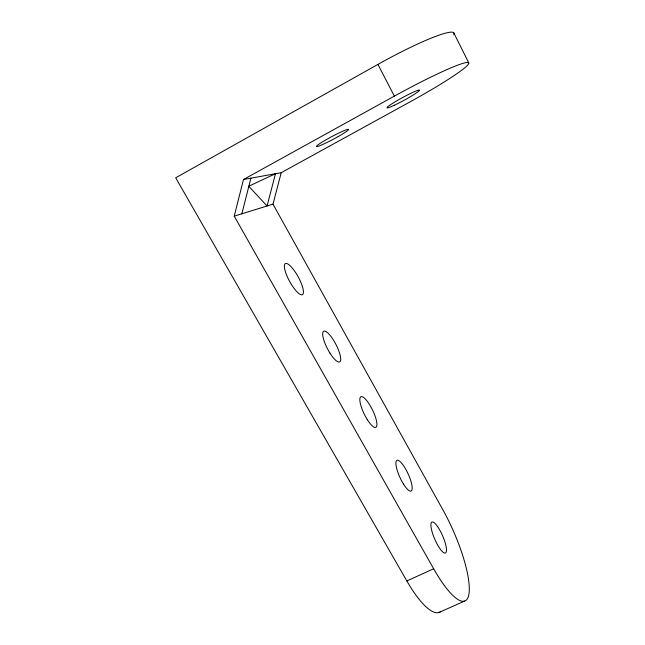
<?xml version="1.0" encoding="UTF-8"?>
<svg xmlns="http://www.w3.org/2000/svg" width="645" height="645" viewBox="0 0 645 645"><rect width="100%" height="100%" fill="white"/><g stroke="black" fill="none" stroke-linecap="round" stroke-linejoin="round"><path stroke-width="0.97" d="M281.212 172.699L272.98 204.159L443.147 510.292A67.701 17.23 66.5 0 1 468.947 594.013A67.701 17.23 66.5 0 1 433.65 568.761L234.232 216.156L243.479 179.512L394.369 96.129A74.393 6.281 -28.5 0 1 468.326 62.557A74.393 6.281 -28.5 0 1 410.712 101.507L281.212 172.699L243.479 179.512M241.859 213.793L250.913 178.173M453.749 34.838A74.852 9.006 -28.7 0 0 377.93 64.395L175.69 177.802L406.842 580.952A67.378 19.108 66.9 0 0 440.414 611.774M406.842 580.952L433.65 568.761M439.051 612.46L464.634 601.051M234.232 216.156L272.98 204.159M377.93 64.395L394.369 96.129M453.919 33.129L468.778 62.896M275.463 173.739L267.07 205.989L248.728 186.22L275.463 173.739M338.238 136.538L335.86 137.869A18.221 1.524 -28 0 1 316.776 146.625A18.221 1.524 -28 0 1 329.063 138.086L331.611 136.708A18.221 1.524 -28 0 1 348.26 129.282A18.221 1.524 -28 0 1 338.238 136.538M437.495 526.433L436.326 524.885A16.883 4.289 66.5 0 0 430.989 523.692A16.883 4.289 66.5 0 0 434.101 537.664L435.165 540.139A16.883 4.289 66.5 0 0 446.404 551.322A16.883 4.289 66.5 0 0 437.495 526.433M403.52 484.137L402.23 481.96A16.915 4.467 65.3 0 1 396.103 461.506A16.915 4.467 65.3 0 1 405.89 469.463L407.084 471.713A16.915 4.467 65.3 0 1 411.978 489.813A16.915 4.467 65.3 0 1 403.52 484.137M291.355 284.397L289.928 281.97A17.713 4.854 61.2 0 1 285.243 263.676A17.713 4.854 61.2 0 1 297.934 276.391L299.216 278.793A17.713 4.854 61.2 0 1 302.57 294.563A17.713 4.854 61.2 0 1 291.355 284.397M329.853 352.952L328.474 350.614A17.31 4.757 62.6 0 1 323.282 331.554A17.31 4.757 62.6 0 1 334.949 342.592L336.198 344.946A17.31 4.757 62.6 0 1 340.1 361.547A17.31 4.757 62.6 0 1 329.853 352.952M367.231 419.508L365.892 417.25A17.052 4.62 64 0 1 360.216 397.465A17.052 4.62 64 0 1 370.923 406.922L372.141 409.22A17.052 4.62 64 0 1 376.551 426.595A17.052 4.62 64 0 1 367.231 419.508M394.313 105.256A18.544 1.564 -28.5 0 0 419.5 90.332A18.544 1.564 -28.5 0 0 395.804 101.394A18.544 1.564 -28.5 0 0 394.313 105.256"/></g></svg>
